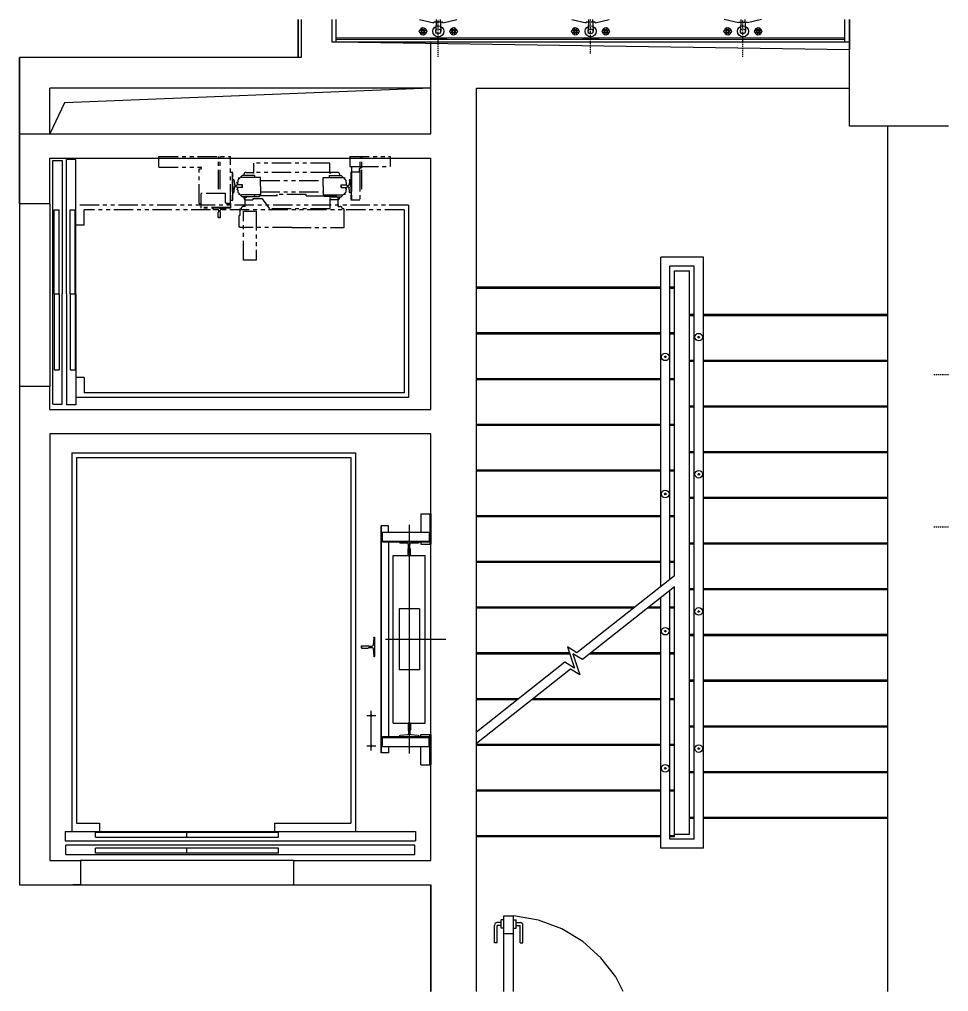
# Model space of a CAD drawing. Header units: millimetres. Extents: x 1372008 to 1414295, y 9162 to 26332.
# Drawn here: x 1385665 to 1391765, y 19952 to 26332 of the extents above; entities that cross this region are included whole.
import ezdxf

# ---------------------------------------------------------------- set-up
doc = ezdxf.new("R2010")
doc.units = ezdxf.units.MM
for name, pattern in [('DASHDOT2', [12.7, 6.35, -3.175, 0, -3.175]), ('HIDDEN2', [4.7625, 3.175, -1.5875]), ('PHANTOMX2', [127, 63.5, -12.7, 12.7, -12.7, 12.7, -12.7])]:
    doc.linetypes.add(name, pattern=pattern)
for name, color, linetype in [('Baca', 7, 'Continuous'), ('Divar-komek', 7, 'Continuous'), ('Kafel', 7, 'Continuous'), ('Lift', 7, 'Continuous'), ('Meheccer', 7, 'Continuous'), ('Pillekan', 7, 'Continuous'), ('plita 2', 7, 'Continuous'), ('Qapi', 7, 'Continuous'), ('Santexnika', 7, 'Continuous'), ('sutun1', 7, 'Continuous')]:
    doc.layers.add(name, color=color, linetype=linetype)
doc.layers.add('Guzgu', color=165, linetype='Continuous', lineweight=5, true_color=0x385ca8)

msp = doc.modelspace()

# ---------------------------------------------------------------- linework, layer by layer
at = {"layer": 'Baca'}
msp.add_lwpolyline([(1388365.2, 25882.4), (1385961.3, 25784.4), (1385865.2, 25582.4)], dxfattribs=at)
at = {"layer": 'Divar-komek'}
for p, q in [((1387515.2, 26332.4), (1387515.2, 26082.4)), ((1387715.2, 26332.4), (1387715.2, 26182.4)), ((1388365.2, 26182.4), (1387715.2, 26182.4)), ((1387515.2, 26082.4), (1385665.2, 26082.4)), ((1385665.2, 25582.4), (1385665.2, 26082.4)), ((1388365.2, 25882.4), (1385865.2, 25882.4)), ((1385865.2, 25582.4), (1385865.2, 25882.4))]:
    msp.add_line(p, q, dxfattribs=at)
at = {"layer": 'Guzgu'}
msp.add_line((1391085.2, 26212.4), (1387745.2, 26212.4), dxfattribs=at)
at = {"layer": 'Kafel'}
for p, q in [((1387495.2, 26082.4), (1387495.2, 26332.4)), ((1387745.2, 26182.4), (1387745.2, 26332.4)), ((1391085.2, 26182.4), (1391085.2, 26332.4))]:
    msp.add_line(p, q, dxfattribs=at)
at = {"layer": 'Lift'}
for p, q in [((1385885.2, 25407.4), (1385945.2, 25407.4)), ((1385885.2, 23807.4), (1385885.2, 25407.4)), ((1385945.2, 25407.4), (1385945.2, 24532.4)), ((1386035.2, 25412.4), (1385975.2, 25412.4)), ((1385975.2, 24532.4), (1385975.2, 25412.4)), ((1386035.2, 24532.4), (1386035.2, 25412.4)), ((1386580.7, 25362.4), (1386580.7, 25432.4)), ((1385894.2, 24532.4), (1385894.2, 25082.4)), ((1385894.2, 25082.4), (1385926.2, 25082.4)), ((1385926.2, 24532.4), (1385926.2, 25082.4)), ((1385999.2, 25082.4), (1386031.2, 25082.4)), ((1385999.2, 24532.4), (1385999.2, 25082.4)), ((1386031.2, 24532.4), (1386031.2, 25082.4)), ((1386090.2, 24982.4), (1386090.2, 25082.4)), ((1388190.2, 25082.4), (1388190.2, 23882.4)), ((1388220.2, 25113.4), (1388220.2, 23851.4)), ((1386090.2, 24982.4), (1386035.2, 24982.4)), ((1385894.2, 24532.4), (1385894.2, 24032.4)), ((1385894.2, 24532.4), (1385926.2, 24532.4)), ((1385926.2, 24532.4), (1385926.2, 24032.4)), ((1385945.2, 23807.4), (1385945.2, 24532.4)), ((1385975.2, 24532.4), (1385975.2, 23802.4)), ((1385999.2, 24532.4), (1386031.2, 24532.4)), ((1385999.2, 24532.4), (1385999.2, 24032.4)), ((1386031.2, 24532.4), (1386031.2, 24032.4)), ((1386035.2, 24532.4), (1386035.2, 23802.4)), ((1385894.2, 24032.4), (1385926.2, 24032.4)), ((1385999.2, 24032.4), (1386031.2, 24032.4)), ((1386090.2, 23982.4), (1386035.2, 23982.4)), ((1386090.2, 23982.4), (1386090.2, 23882.4)), ((1388190.2, 23882.4), (1386090.2, 23882.4)), ((1385885.2, 23807.4), (1385945.2, 23807.4)), ((1386035.2, 23802.4), (1385975.2, 23802.4)), ((1388220.2, 23851.4), (1386035.2, 23851.4)), ((1386009.2, 23487.4), (1386009.2, 21002.4)), ((1386009.2, 23487.4), (1387871.2, 23487.4)), ((1387871.2, 23487.4), (1387871.2, 21002.4)), ((1386040.2, 23457.4), (1386040.2, 21057.4)), ((1386040.2, 23457.4), (1387840.2, 23457.4)), ((1387840.2, 23457.4), (1387840.2, 21057.4)), ((1388300.2, 23088.3), (1388300.2, 22968.3)), ((1388300.2, 23088.3), (1388365.2, 23088.3)), ((1388359.2, 23088.3), (1388359.2, 22888.3)), ((1388365.2, 23088.3), (1388365.2, 22888.3)), ((1388089.2, 23009.4), (1388039.2, 23009.4)), ((1388039.2, 21519.4), (1388039.2, 23009.4)), ((1388042.4, 21519.4), (1388042.4, 23009.4)), ((1388049.2, 22968.3), (1388355.2, 22968.3)), ((1388049.2, 22903.4), (1388049.2, 22968.3)), ((1388089.2, 22968.3), (1388089.2, 23009.4)), ((1388224.2, 23014.4), (1388224.2, 21514.4)), ((1388355.2, 22968.3), (1388355.2, 22903.3)), ((1388049.2, 22909.3), (1388355.2, 22909.3)), ((1388049.2, 22903.3), (1388355.2, 22903.3)), ((1388089.2, 22903.3), (1388089.2, 21625.4)), ((1388160.7, 22903.3), (1388287.7, 22903.3)), ((1388160.7, 22899.1), (1388160.7, 22903.3)), ((1388212.6, 22892.5), (1388164.5, 22895.1)), ((1388216.3, 22815.2), (1388216.3, 22858.9)), ((1388219.2, 22863.4), (1388219.2, 22885.5)), ((1388229.2, 22863.4), (1388229.2, 22885.5)), ((1388232.1, 22815.2), (1388232.1, 22858.9)), ((1388283.9, 22895.1), (1388235.8, 22892.5)), ((1388287.7, 22899.1), (1388287.7, 22903.3)), ((1388300.2, 22903.3), (1388300.2, 22888.3)), ((1388300.2, 22888.3), (1388365.2, 22888.3)), ((1388119.2, 22814.4), (1388329.2, 22814.4)), ((1388119.2, 21714.4), (1388119.2, 22814.4)), ((1388217.1, 22814.4), (1388216.3, 22815.2)), ((1388231.3, 22814.4), (1388217.1, 22814.4)), ((1388231.3, 22814.4), (1388217.1, 22814.4)), ((1388231.3, 22814.4), (1388232.1, 22815.2)), ((1388329.2, 21714.4), (1388329.2, 22814.4)), ((1388157.7, 22464.4), (1388157.7, 22064.4)), ((1388290.7, 22464.4), (1388157.7, 22464.4)), ((1388290.7, 22464.4), (1388290.7, 22064.4)), ((1387991, 22274.1), (1387988.4, 22226)), ((1387995, 22277.9), (1387999.1, 22277.9)), ((1387999.1, 22150.9), (1387999.1, 22277.9)), ((1387910.2, 22221.5), (1387911, 22222.3)), ((1387910.2, 22221.5), (1387910.2, 22207.2)), ((1387910.2, 22221.5), (1387910.2, 22207.2)), ((1387910.2, 22207.2), (1387910.2, 22221.5)), ((1387910.2, 22207.2), (1387911, 22206.4)), ((1387911, 22222.3), (1387954.7, 22222.3)), ((1387911, 22206.4), (1387954.7, 22206.4)), ((1387959.2, 22219.4), (1387981.4, 22219.4)), ((1387959.2, 22209.4), (1387981.4, 22209.4)), ((1387988.4, 22202.7), (1387991, 22154.6)), ((1388069.4, 22264.4), (1388465.2, 22264.4)), ((1387995, 22150.9), (1387999.1, 22150.9)), ((1388290.7, 22064.4), (1388157.7, 22064.4)), ((1387945.2, 21764.4), (1388005.2, 21764.4)), ((1387975.2, 21534.2), (1387975.2, 21794.6)), ((1388119.2, 21714.4), (1388329.2, 21714.4)), ((1388217.1, 21714.4), (1388216.3, 21713.6)), ((1388216.3, 21713.6), (1388216.3, 21669.9)), ((1388231.3, 21714.4), (1388217.1, 21714.4)), ((1388231.3, 21714.4), (1388217.1, 21714.4)), ((1388231.3, 21714.4), (1388232.1, 21713.6)), ((1388232.1, 21713.6), (1388232.1, 21669.9)), ((1388160.7, 21629.6), (1388160.7, 21625.5)), ((1388212.6, 21636.2), (1388164.5, 21633.6)), ((1388219.2, 21665.3), (1388219.2, 21643.2)), ((1388229.2, 21665.3), (1388229.2, 21643.2)), ((1388283.9, 21633.6), (1388235.8, 21636.2)), ((1388287.7, 21629.6), (1388287.7, 21625.5)), ((1388300.2, 21640.5), (1388365.2, 21640.5)), ((1388300.2, 21625.5), (1388300.2, 21640.5)), ((1388359.2, 21440.5), (1388359.2, 21640.5)), ((1388365.2, 21640.5), (1388365.2, 21440.5)), ((1388049.2, 21560.5), (1388049.2, 21625.5)), ((1388049.2, 21625.5), (1388355.2, 21625.5)), ((1388049.2, 21619.5), (1388355.2, 21619.5)), ((1388160.7, 21625.5), (1388287.7, 21625.5)), ((1388355.2, 21560.5), (1388355.2, 21625.5)), ((1387945.2, 21564.4), (1388005.2, 21564.4)), ((1388089.2, 21519.4), (1388039.2, 21519.4)), ((1388049.2, 21560.5), (1388355.2, 21560.5)), ((1388089.2, 21560.5), (1388089.2, 21519.4)), ((1388300.2, 21440.5), (1388300.2, 21560.5)), ((1388300.2, 21440.5), (1388365.2, 21440.5)), ((1386040.2, 21057.4), (1386190.2, 21057.4)), ((1386190.2, 21057.4), (1386190.2, 21002.4)), ((1387340.2, 21057.4), (1387840.2, 21057.4)), ((1387340.2, 21057.4), (1387340.2, 21002.4)), ((1385965.2, 21002.4), (1385965.2, 20942.4)), ((1385965.2, 21002.4), (1388265.2, 21002.4)), ((1386165.2, 20966.4), (1386165.2, 20998.4)), ((1386165.2, 20998.4), (1387365.2, 20998.4)), ((1386765.2, 20966.4), (1386765.2, 20998.4)), ((1387365.2, 20966.4), (1387365.2, 20998.4)), ((1388265.2, 21002.4), (1388265.2, 20942.4)), ((1385965.2, 20942.4), (1388265.2, 20942.4)), ((1386165.2, 20966.4), (1387365.2, 20966.4)), ((1385970.2, 20852.4), (1385970.2, 20912.4)), ((1388260.2, 20912.4), (1385970.2, 20912.4)), ((1387365.2, 20893.4), (1386165.2, 20893.4)), ((1386165.2, 20861.4), (1386165.2, 20893.4)), ((1386765.2, 20861.4), (1386765.2, 20893.4)), ((1387365.2, 20861.4), (1387365.2, 20893.4)), ((1388260.2, 20852.4), (1388260.2, 20912.4)), ((1385970.2, 20852.4), (1388260.2, 20852.4)), ((1387365.2, 20861.4), (1386165.2, 20861.4))]:
    msp.add_line(p, q, dxfattribs=at)
at = {"layer": 'Lift', "linetype": 'PHANTOMX2', "ltscale": 2}
for p, q in [((1386580.7, 25432.4), (1387050.7, 25432.4)), ((1386973.2, 25219.1), (1386973.2, 25432.4)), ((1386983.2, 25219.1), (1386983.2, 25432.4)), ((1387050.7, 25124.4), (1387050.7, 25432.4)), ((1387835.2, 25432.4), (1387835.2, 25367.4)), ((1387835.2, 25432.4), (1388100.2, 25432.4)), ((1387903.2, 25219.1), (1387903.2, 25432.4)), ((1387913.2, 25219.1), (1387913.2, 25432.4)), ((1388100.2, 25432.4), (1388100.2, 25367.4)), ((1386580.7, 25362.4), (1386855.7, 25362.4)), ((1386845.7, 25352.4), (1386855.7, 25352.4)), ((1386845.7, 25124.4), (1386845.7, 25352.4)), ((1387050.7, 25330.9), (1387066.2, 25330.9)), ((1387061.7, 25330.9), (1387061.7, 25145.9)), ((1387066.2, 25145.9), (1387066.2, 25330.9)), ((1387703.2, 25388.4), (1387203.2, 25388.4)), ((1387203.2, 25322.4), (1387203.2, 25388.4)), ((1387703.2, 25322.4), (1387703.2, 25388.4)), ((1387835.2, 25367.4), (1387845.2, 25367.4)), ((1387840.2, 25330.9), (1387840.2, 25145.9)), ((1387845.2, 25330.9), (1387840.2, 25330.9)), ((1387844.7, 25145.9), (1387844.7, 25330.9)), ((1387845.2, 25367.4), (1387845.2, 25330.9)), ((1387845.2, 25367.4), (1387895.2, 25367.4)), ((1387895.2, 25330.9), (1387845.2, 25330.9)), ((1387845.2, 25330.9), (1387845.2, 25148.4)), ((1387895.2, 25367.4), (1388100.2, 25367.4)), ((1387895.2, 25347.4), (1387895.2, 25330.9)), ((1387900.2, 25330.9), (1387895.2, 25330.9)), ((1387900.2, 25330.9), (1387900.2, 25145.9)), ((1387905.2, 25357.4), (1387910.2, 25357.4)), ((1387910.2, 25367.4), (1387910.2, 25357.4)), ((1387066.2, 25238.4), (1387066.2, 25282.9)), ((1387066.2, 25282.9), (1387066.7, 25282.9)), ((1387074.7, 25275.5), (1387076.9, 25247)), ((1387098.2, 25278.4), (1387128.2, 25308.4)), ((1387098.2, 25278.4), (1387098.2, 25262.9)), ((1387248.2, 25295.9), (1387105.2, 25295.9)), ((1387105.2, 25285.4), (1387105.2, 25295.9)), ((1387208.2, 25308.4), (1387128.2, 25308.4)), ((1387138.2, 25308.4), (1387138.2, 25313.4)), ((1387153.2, 25328.4), (1387198.2, 25328.4)), ((1387198.2, 25328.4), (1387198.2, 25322.4)), ((1387203.2, 25322.4), (1387198.2, 25322.4)), ((1387703.2, 25328.4), (1387203.2, 25328.4)), ((1387203.2, 25322.4), (1387203.2, 25328.4)), ((1387208.2, 25308.4), (1387208.2, 25295.9)), ((1387248.2, 25238.4), (1387248.2, 25295.9)), ((1387248.2, 25275.9), (1387658.2, 25275.9)), ((1387658.2, 25238.4), (1387658.2, 25295.9)), ((1387658.2, 25295.9), (1387801.2, 25295.9)), ((1387698.2, 25308.4), (1387698.2, 25295.9)), ((1387698.2, 25308.4), (1387778.2, 25308.4)), ((1387703.2, 25322.4), (1387703.2, 25328.4)), ((1387703.2, 25322.4), (1387708.2, 25322.4)), ((1387708.2, 25328.4), (1387708.2, 25322.4)), ((1387753.2, 25328.4), (1387708.2, 25328.4)), ((1387768.2, 25308.4), (1387768.2, 25313.4)), ((1387808.2, 25278.4), (1387778.2, 25308.4)), ((1387801.2, 25285.4), (1387801.2, 25295.9)), ((1387808.2, 25278.4), (1387808.2, 25262.9)), ((1387831.7, 25275.5), (1387829.5, 25247)), ((1387840.2, 25282.9), (1387839.7, 25282.9)), ((1387840.2, 25238.4), (1387840.2, 25282.9)), ((1387066.2, 25238.4), (1387066.2, 25193.9)), ((1387074.7, 25201.2), (1387076.9, 25229.8)), ((1387090.9, 25242.4), (1387081.9, 25242.4)), ((1387090.9, 25234.4), (1387081.9, 25234.4)), ((1387094.8, 25246.3), (1387090.9, 25242.4)), ((1387094.8, 25230.4), (1387090.9, 25234.4)), ((1387098.2, 25262.9), (1387093.2, 25262.9)), ((1387093.2, 25256.9), (1387093.2, 25262.9)), ((1387096.2, 25256.9), (1387093.2, 25256.9)), ((1387099.2, 25219.9), (1387094.2, 25219.9)), ((1387094.2, 25213.9), (1387094.2, 25219.9)), ((1387098.2, 25213.9), (1387094.2, 25213.9)), ((1387127.2, 25246.3), (1387094.8, 25246.3)), ((1387127.2, 25230.4), (1387094.8, 25230.4)), ((1387096.2, 25256.9), (1387096.2, 25246.9)), ((1387129.2, 25246.9), (1387096.2, 25246.9)), ((1387098.2, 25213.9), (1387098.2, 25198.4)), ((1387129.2, 25229.9), (1387099.2, 25229.9)), ((1387099.2, 25223.4), (1387099.2, 25229.9)), ((1387099.2, 25219.9), (1387099.2, 25223.4)), ((1387127.2, 25246.3), (1387128.2, 25245.3)), ((1387127.2, 25230.4), (1387128.2, 25231.4)), ((1387128.2, 25238.4), (1387128.2, 25245.3)), ((1387128.2, 25238.4), (1387128.2, 25231.4)), ((1387129.2, 25229.9), (1387129.2, 25246.9)), ((1387248.2, 25238.4), (1387248.2, 25180.9)), ((1387658.2, 25238.4), (1387658.2, 25180.9)), ((1387777.2, 25246.9), (1387810.2, 25246.9)), ((1387777.2, 25229.9), (1387777.2, 25246.9)), ((1387777.2, 25229.9), (1387807.2, 25229.9)), ((1387779.2, 25246.3), (1387778.2, 25245.3)), ((1387778.2, 25238.4), (1387778.2, 25245.3)), ((1387778.2, 25238.4), (1387778.2, 25231.4)), ((1387779.2, 25230.4), (1387778.2, 25231.4)), ((1387779.2, 25246.3), (1387811.6, 25246.3)), ((1387779.2, 25230.4), (1387811.6, 25230.4)), ((1387807.2, 25223.4), (1387807.2, 25229.9)), ((1387807.2, 25219.9), (1387807.2, 25223.4)), ((1387807.2, 25219.9), (1387812.2, 25219.9)), ((1387808.2, 25262.9), (1387813.2, 25262.9)), ((1387808.2, 25213.9), (1387808.2, 25198.4)), ((1387808.2, 25213.9), (1387812.2, 25213.9)), ((1387810.2, 25256.9), (1387810.2, 25246.9)), ((1387810.2, 25256.9), (1387813.2, 25256.9)), ((1387811.6, 25246.3), (1387815.5, 25242.4)), ((1387811.6, 25230.4), (1387815.5, 25234.4)), ((1387812.2, 25213.9), (1387812.2, 25219.9)), ((1387813.2, 25256.9), (1387813.2, 25262.9)), ((1387815.5, 25242.4), (1387824.5, 25242.4)), ((1387815.5, 25234.4), (1387824.5, 25234.4)), ((1387831.7, 25201.2), (1387829.5, 25229.8)), ((1387840.2, 25238.4), (1387840.2, 25193.9)), ((1387018.2, 25189.4), (1386858.2, 25189.4)), ((1386858.2, 25094.4), (1386858.2, 25189.4)), ((1387018.2, 25131.4), (1387018.2, 25189.4)), ((1387050.7, 25145.9), (1387066.2, 25145.9)), ((1387066.2, 25193.9), (1387066.7, 25193.9)), ((1387098.2, 25198.4), (1387128.2, 25168.4)), ((1387105.2, 25191.4), (1387105.2, 25180.9)), ((1387248.2, 25180.9), (1387105.2, 25180.9)), ((1387208.2, 25168.4), (1387128.2, 25168.4)), ((1387138.2, 25163.4), (1387138.2, 25168.4)), ((1387148.2, 25104.4), (1387148.2, 25161.9)), ((1387153.2, 25166.9), (1387157.3, 25166.9)), ((1387153.2, 25148.4), (1387198.2, 25148.4)), ((1387157.3, 25170.4), (1387157.3, 25166.9)), ((1387157.3, 25170.4), (1387241.3, 25170.4)), ((1387261, 25154.4), (1387198.2, 25154.4)), ((1387198.2, 25154.4), (1387198.2, 25148.4)), ((1387208.2, 25180.9), (1387208.2, 25168.4)), ((1387241.3, 25174.9), (1387241.8, 25175.4)), ((1387241.3, 25170.4), (1387241.3, 25174.9)), ((1387358.2, 25175.4), (1387241.8, 25175.4)), ((1387248.2, 25200.9), (1387658.2, 25200.9)), ((1387308.2, 25088.4), (1387261, 25154.4)), ((1387548.2, 25183.4), (1387358.2, 25183.4)), ((1387358.2, 25175.4), (1387358.2, 25183.4)), ((1387548.2, 25175.4), (1387548.2, 25183.4)), ((1387548.2, 25175.4), (1387664.6, 25175.4)), ((1387658.2, 25180.9), (1387801.2, 25180.9)), ((1387665.1, 25174.9), (1387664.6, 25175.4)), ((1387665.1, 25170.4), (1387665.1, 25174.9)), ((1387749.1, 25170.4), (1387665.1, 25170.4)), ((1387698.2, 25180.9), (1387698.2, 25168.4)), ((1387698.2, 25168.4), (1387778.2, 25168.4)), ((1387703.2, 25154.4), (1387703.2, 25088.4)), ((1387708.2, 25154.4), (1387703.2, 25154.4)), ((1387708.2, 25154.4), (1387708.2, 25148.4)), ((1387753.2, 25148.4), (1387708.2, 25148.4)), ((1387749.1, 25170.4), (1387749.1, 25166.9)), ((1387753.2, 25166.9), (1387749.1, 25166.9)), ((1387758.2, 25104.4), (1387758.2, 25161.9)), ((1387768.2, 25163.4), (1387768.2, 25168.4)), ((1387808.2, 25198.4), (1387778.2, 25168.4)), ((1387801.2, 25191.4), (1387801.2, 25180.9)), ((1387840.2, 25193.9), (1387839.7, 25193.9)), ((1387900.2, 25145.9), (1387840.2, 25145.9)), ((1388220.2, 25113.4), (1386035.2, 25113.4)), ((1388190.2, 25082.4), (1386090.2, 25082.4)), ((1386845.7, 25124.4), (1386858.2, 25124.4)), ((1387053.2, 25098.9), (1386858.2, 25098.9)), ((1387053.2, 25094.4), (1386858.2, 25094.4)), ((1386978.2, 25094.4), (1386933.7, 25094.4)), ((1386933.7, 25094.4), (1386933.7, 25093.8)), ((1386941.1, 25085.9), (1386969.6, 25083.6)), ((1386974.2, 25069.7), (1386974.2, 25078.6)), ((1386978.2, 25094.4), (1387022.7, 25094.4)), ((1386982.2, 25069.7), (1386982.2, 25078.6)), ((1387015.3, 25085.9), (1386986.8, 25083.6)), ((1387022.7, 25094.4), (1387022.7, 25093.8)), ((1387053.2, 25124.4), (1387025.2, 25124.4)), ((1387025.7, 25124.4), (1387050.7, 25124.4)), ((1387053.2, 25094.4), (1387053.2, 25124.4)), ((1387111.2, 25089.4), (1387111.2, 25064.7)), ((1387111.2, 25089.4), (1387120.7, 25089.4)), ((1387148.2, 25104.4), (1387135.7, 25104.4)), ((1387703.2, 25088.4), (1387308.2, 25088.4)), ((1387758.2, 25104.4), (1387770.7, 25104.4)), ((1387795.2, 25089.4), (1387785.7, 25089.4)), ((1387795.2, 25089.4), (1387795.2, 25064.7)), ((1386970.3, 25065.8), (1386974.2, 25069.7)), ((1386970.3, 25033.4), (1386970.3, 25065.8)), ((1386970.3, 25033.4), (1386971.3, 25032.4)), ((1386978.2, 25032.4), (1386971.3, 25032.4)), ((1386978.2, 25032.4), (1386985.1, 25032.4)), ((1386986.1, 25065.8), (1386982.2, 25069.7)), ((1386986.1, 25033.4), (1386985.1, 25032.4)), ((1386986.1, 25033.4), (1386986.1, 25065.8)), ((1387111.2, 25046.7), (1387108.2, 25046.7)), ((1387108.2, 24969.7), (1387108.2, 25046.7)), ((1387111.2, 25064.7), (1387111.2, 25046.7)), ((1387795.2, 25064.7), (1387795.2, 25046.7)), ((1387795.2, 25046.7), (1387798.2, 25046.7)), ((1387798.2, 24969.7), (1387798.2, 25046.7)), ((1387111.2, 24969.7), (1387108.2, 24969.7)), ((1387111.2, 24969.7), (1387111.2, 24966.7)), ((1387453.2, 24966.7), (1387111.2, 24966.7)), ((1387453.2, 24966.7), (1387795.2, 24966.7)), ((1387795.2, 24969.7), (1387795.2, 24966.7)), ((1387795.2, 24969.7), (1387798.2, 24969.7))]:
    msp.add_line(p, q, dxfattribs=at)
msp.add_lwpolyline([(1387136.7, 24753.4), (1387136.7, 25073.4), (1387219.7, 25073.4), (1387219.7, 24753.4)], close=True, dxfattribs=at)
at = {"layer": 'Lift', "extrusion": (0, 0, -1)}
for centre in [(-1387975.2, 21764.4), (-1387975.2, 21564.4)]:
    msp.add_circle(centre, 4, dxfattribs=at)
at = {"layer": 'Lift', "linetype": 'PHANTOMX2', "ltscale": 2}
for centre, radius, start, end in [((1386855.7, 25357.4), 5, -90, 90), ((1387905.2, 25347.4), 10, 90, 180), ((1387066.7, 25274.9), 8, 4.51769, 90), ((1387153.2, 25313.4), 15, 109.47122, 180), ((1387153.2, 25313.4), 15, 90, 109.47122), ((1387753.2, 25313.4), 15, 0, 90), ((1387066.7, 25201.9), 8, -90, -4.51769), ((1387081.9, 25247.4), 5, -175.48231, -90), ((1387081.9, 25229.4), 5, 90, 175.48231), ((1387153.2, 25163.4), 15, 180, -109.47122), ((1387153.2, 25161.9), 5, 90, 180), ((1387153.2, 25163.4), 15, -109.47122, -90), ((1387753.2, 25161.9), 5, 0, 90), ((1387753.2, 25163.4), 15, -90, 0), ((1386941.7, 25093.8), 8, 180, -94.51769), ((1386969.2, 25078.6), 5, 0, 85.48231), ((1386987.2, 25078.6), 5, 94.51769, 180), ((1387014.7, 25093.8), 8, -85.48231, 0), ((1387025.2, 25131.4), 7, 180, -90), ((1387135.7, 25089.4), 15, 90, 180), ((1387770.7, 25089.4), 15, 0, 90)]:
    msp.add_arc(centre, radius, start, end, dxfattribs=at)
at = {"layer": 'Lift', "extrusion": (0, 0, -1)}
for centre, radius, start, end in [((-1388164.7, 22899.1), 4, -86.86899, 0), ((-1388212.2, 22885.5), 7, 93.13101, 180), ((-1388214.2, 22863.4), 5, 180, -114.33053), ((-1388236.2, 22885.5), 7, 0, 86.86899), ((-1388234.2, 22863.4), 5, -65.66947, 0), ((-1388283.7, 22899.1), 4, 180, -93.13101), ((-1387995, 22273.9), 4, 3.13101, 90), ((-1387959.2, 22224.4), 5, -90, -24.33053), ((-1387959.2, 22204.4), 5, 24.33053, 90), ((-1387981.4, 22226.4), 7, -176.86899, -90), ((-1387981.4, 22202.4), 7, 90, 176.86899), ((-1387995, 22154.9), 4, -90, -3.13101), ((-1388164.7, 21629.6), 4, 0, 86.86899), ((-1388212.2, 21643.2), 7, 180, -93.13101), ((-1388214.2, 21665.3), 5, 114.33053, 180), ((-1388234.2, 21665.3), 5, 0, 65.66947), ((-1388236.2, 21643.2), 7, -86.86899, 0), ((-1388283.7, 21629.6), 4, 93.13101, 180)]:
    msp.add_arc(centre, radius, start, end, dxfattribs=at)
at = {"layer": 'Lift', "linetype": 'PHANTOMX2', "ltscale": 2, "extrusion": (0, 0, -1)}
for centre, major_axis, start_param, end_param in [((1387839.7, 25274.9), (5.66, -5.66), 2.435043, 3.926991), ((1387824.5, 25247.4), (3.54, -3.54), 5.576636, 0.785398), ((1387824.5, 25229.4), (-3.54, -3.54), 2.356194, 3.848142), ((1387839.7, 25201.9), (5.66, -5.66), 0.785398, 2.277346)]:
    msp.add_ellipse(centre, major_axis=major_axis, ratio=1, start_param=start_param, end_param=end_param, dxfattribs=at)
at = {"layer": 'Meheccer'}
for p, q in [((1387745.2, 26202.4), (1391085.2, 26202.4)), ((1389875.2, 22610.5), (1389875.2, 24772.4)), ((1390155.2, 24772.4), (1389875.2, 24772.4)), ((1390155.2, 20892.4), (1390155.2, 24772.4)), ((1389935.2, 22657.9), (1389935.2, 24712.4)), ((1390095.2, 24712.4), (1389935.2, 24712.4)), ((1390095.2, 20952.4), (1390095.2, 24712.4)), ((1389875.2, 20892.4), (1389875.2, 22536.6)), ((1389935.2, 20952.4), (1389935.2, 22584)), ((1390095.2, 20952.4), (1389935.2, 20952.4)), ((1390155.2, 20892.4), (1389875.2, 20892.4))]:
    msp.add_line(p, q, dxfattribs=at)
for centre, radius in [((1390125.2, 24247.2), 25), ((1390125.2, 24247.2), 5), ((1389905.2, 24117.9), 25), ((1389905.2, 24117.9), 5), ((1390125.2, 23347.2), 25), ((1389905.2, 23217.9), 25), ((1390125.2, 22446.9), 25), ((1389905.2, 22317.5), 25), ((1389905.2, 22317.5), 5), ((1390125.2, 21547.2), 25), ((1389905.2, 21417.5), 25), ((1389905.2, 21417.5), 5)]:
    msp.add_circle(centre, radius, dxfattribs=at)
at = {"layer": 'Meheccer', "linetype": 'HIDDEN2'}
for centre in [(1390125.2, 23347.2), (1389905.2, 23217.9), (1390125.2, 22446.9), (1390125.2, 21547.2)]:
    msp.add_circle(centre, 5, dxfattribs=at)
at = {"layer": 'Pillekan'}
for p, q in [((1389965.2, 22681.5), (1389965.2, 24682.4)), ((1389965.2, 24682.4), (1390065.2, 24682.4)), ((1390065.2, 20982.4), (1390065.2, 24682.4)), ((1389875.2, 24574.6), (1388665.2, 24574.6)), ((1389875.2, 24567.5), (1388665.2, 24567.5)), ((1389965.2, 24574.6), (1389935.2, 24574.6)), ((1389965.2, 24567.5), (1389935.2, 24567.5)), ((1390065.2, 24397.2), (1390095.2, 24397.2)), ((1390065.2, 24390.1), (1390095.2, 24390.1)), ((1390155.2, 24397.2), (1391365.2, 24397.2)), ((1390155.2, 24390.1), (1391365.2, 24390.1)), ((1389875.2, 24274.6), (1388665.2, 24274.6)), ((1389875.2, 24267.5), (1388665.2, 24267.5)), ((1389965.2, 24274.6), (1389935.2, 24274.6)), ((1389965.2, 24267.5), (1389935.2, 24267.5)), ((1390065.2, 24097.2), (1390095.2, 24097.2)), ((1390065.2, 24090.1), (1390095.2, 24090.1)), ((1390155.2, 24097.2), (1391365.2, 24097.2)), ((1390155.2, 24090.1), (1391365.2, 24090.1)), ((1389875.2, 23974.6), (1388665.2, 23974.6)), ((1389875.2, 23967.5), (1388665.2, 23967.5)), ((1389965.2, 23974.6), (1389935.2, 23974.6)), ((1389965.2, 23967.5), (1389935.2, 23967.5)), ((1390065.2, 23797.2), (1390095.2, 23797.2)), ((1390065.2, 23790.1), (1390095.2, 23790.1)), ((1390155.2, 23797.2), (1391365.2, 23797.2)), ((1390155.2, 23790.1), (1391365.2, 23790.1)), ((1389875.2, 23674.6), (1388665.2, 23674.6)), ((1389965.2, 23674.6), (1389935.2, 23674.6)), ((1389875.2, 23667.5), (1388665.2, 23667.5)), ((1389965.2, 23667.5), (1389935.2, 23667.5)), ((1390065.2, 23497.2), (1390095.2, 23497.2)), ((1390065.2, 23490.1), (1390095.2, 23490.1)), ((1390155.2, 23497.2), (1391365.2, 23497.2)), ((1390155.2, 23490.1), (1391365.2, 23490.1)), ((1389875.2, 23374.6), (1388665.2, 23374.6)), ((1389875.2, 23367.5), (1388665.2, 23367.5)), ((1389965.2, 23374.6), (1389935.2, 23374.6)), ((1389965.2, 23367.5), (1389935.2, 23367.5)), ((1390065.2, 23197.2), (1390095.2, 23197.2)), ((1390065.2, 23190.1), (1390095.2, 23190.1)), ((1390155.2, 23197.2), (1391365.2, 23197.2)), ((1390155.2, 23190.1), (1391365.2, 23190.1)), ((1389875.2, 23074.6), (1388665.2, 23074.6)), ((1389875.2, 23067.5), (1388665.2, 23067.5)), ((1389965.2, 23074.6), (1389935.2, 23074.6)), ((1389965.2, 23067.5), (1389935.2, 23067.5)), ((1390065.2, 22897.2), (1390095.2, 22897.2)), ((1390065.2, 22890.1), (1390095.2, 22890.1)), ((1390155.2, 22897.2), (1391365.2, 22897.2)), ((1390155.2, 22890.1), (1391365.2, 22890.1)), ((1389875.2, 22774.6), (1388665.2, 22774.6)), ((1389875.2, 22767.5), (1388665.2, 22767.5)), ((1389965.2, 22774.6), (1389935.2, 22774.6)), ((1389965.2, 22767.5), (1389935.2, 22767.5)), ((1389965.2, 20967.5), (1389965.2, 22607.7)), ((1390065.2, 22597.2), (1390095.2, 22597.2)), ((1390065.2, 22590.1), (1390095.2, 22590.1)), ((1390155.2, 22597.2), (1391365.2, 22597.2)), ((1390155.2, 22590.1), (1391365.2, 22590.1)), ((1389869.8, 22532.4), (1389875.2, 22532.4)), ((1389703.1, 22474.6), (1388665.2, 22474.6)), ((1389694.1, 22467.5), (1388665.2, 22467.5)), ((1389875.2, 22467.5), (1389787.7, 22467.5)), ((1389875.2, 22474.6), (1389796.6, 22474.6)), ((1389965.2, 22474.6), (1389935.2, 22474.6)), ((1389965.2, 22467.5), (1389935.2, 22467.5)), ((1390065.2, 22297.2), (1390095.2, 22297.2)), ((1390065.2, 22290.1), (1390095.2, 22290.1)), ((1390155.2, 22297.2), (1391365.2, 22297.2)), ((1390155.2, 22290.1), (1391365.2, 22290.1)), ((1389275.6, 22174.6), (1388665.2, 22174.6)), ((1389277.9, 22167.5), (1388665.2, 22167.5)), ((1389301.8, 22167.5), (1389299.6, 22167.5)), ((1389875.2, 22167.5), (1389407.7, 22167.5)), ((1389875.2, 22174.6), (1389416.6, 22174.6)), ((1389965.2, 22174.6), (1389935.2, 22174.6)), ((1389965.2, 22167.5), (1389935.2, 22167.5)), ((1390065.2, 21997.2), (1390095.2, 21997.2)), ((1390065.2, 21990.1), (1390095.2, 21990.1)), ((1390155.2, 21997.2), (1391365.2, 21997.2)), ((1390155.2, 21990.1), (1391365.2, 21990.1)), ((1388943.1, 21874.6), (1388665.2, 21874.6)), ((1388934.1, 21867.5), (1388665.2, 21867.5)), ((1389875.2, 21867.5), (1389027.7, 21867.5)), ((1389875.2, 21874.6), (1389036.6, 21874.6)), ((1389965.2, 21874.6), (1389935.2, 21874.6)), ((1389965.2, 21867.5), (1389935.2, 21867.5)), ((1390065.2, 21697.2), (1390095.2, 21697.2)), ((1390155.2, 21697.2), (1391365.2, 21697.2)), ((1390065.2, 21690.1), (1390095.2, 21690.1)), ((1390155.2, 21690.1), (1391365.2, 21690.1)), ((1389875.2, 21574.6), (1388665.2, 21574.6)), ((1389875.2, 21567.5), (1388665.2, 21567.5)), ((1389965.2, 21574.6), (1389935.2, 21574.6)), ((1389965.2, 21567.5), (1389935.2, 21567.5)), ((1390065.2, 21397.2), (1390095.2, 21397.2)), ((1390065.2, 21390.1), (1390095.2, 21390.1)), ((1390155.2, 21397.2), (1391365.2, 21397.2)), ((1390155.2, 21390.1), (1391365.2, 21390.1)), ((1389875.2, 21274.6), (1388665.2, 21274.6)), ((1389875.2, 21267.5), (1388665.2, 21267.5)), ((1389965.2, 21274.6), (1389935.2, 21274.6)), ((1389965.2, 21267.5), (1389935.2, 21267.5)), ((1390065.2, 21097.2), (1390095.2, 21097.2)), ((1390065.2, 21090.1), (1390095.2, 21090.1)), ((1390155.2, 21097.2), (1391365.2, 21097.2)), ((1390155.2, 21090.1), (1391365.2, 21090.1)), ((1389875.2, 20974.6), (1388665.2, 20974.6)), ((1389875.2, 20967.5), (1388665.2, 20967.5)), ((1389965.2, 20974.6), (1389935.2, 20974.6)), ((1389965.2, 20967.5), (1389935.2, 20967.5)), ((1390065.2, 20982.4), (1389965.2, 20982.4))]:
    msp.add_line(p, q, dxfattribs=at)
at = {"layer": 'Pillekan', "linetype": 'Continuous'}
for points in [[(1389965.2, 22681.5), (1389324.6, 22175.8), (1389262.5, 22214.3), (1389308.3, 22075.5), (1389246.2, 22113.9), (1388665.2, 21655.2)], [(1389965.2, 22607.7), (1389361.2, 22130.8), (1389299, 22169.3), (1389344.9, 22030.5), (1389282.7, 22068.9), (1388665.2, 21581.4)]]:
    msp.add_lwpolyline(points, dxfattribs=at)
at = {"layer": 'plita 2'}
for p, q in [((1385865.2, 25122.4), (1385865.2, 23922.4)), ((1387465.2, 20812.4), (1386065.2, 20812.4))]:
    msp.add_line(p, q, dxfattribs=at)
at = {"layer": 'Qapi', "linetype": 'Continuous'}
for p, q in [((1388846.3, 20422.3), (1388828.5, 20422.3)), ((1388828.5, 20369), (1388828.5, 20422.3)), ((1388828.5, 20369), (1388828.5, 20422.3)), ((1388846.4, 20422.3), (1388828.6, 20422.3)), ((1388828.6, 20369), (1388828.6, 20422.3)), ((1388828.6, 20369), (1388828.6, 20422.3)), ((1388908.5, 20422.3), (1388926.3, 20422.3)), ((1388908.6, 20422.3), (1388926.4, 20422.3)), ((1388926.3, 20369), (1388926.3, 20422.3)), ((1388926.3, 20369), (1388926.3, 20422.3)), ((1388926.4, 20369), (1388926.4, 20422.3)), ((1388926.4, 20369), (1388926.4, 20422.3)), ((1388784.1, 20271.2), (1388784.1, 20386.8)), ((1388784.2, 20271.2), (1388784.2, 20386.8)), ((1388828.5, 20404.6), (1388801.9, 20404.6)), ((1388828.5, 20404.6), (1388801.9, 20404.6)), ((1388828.5, 20404.6), (1388801.9, 20404.6)), ((1388801.9, 20271.2), (1388801.9, 20386.8)), ((1388828.5, 20386.8), (1388801.9, 20386.8)), ((1388828.6, 20404.6), (1388802, 20404.6)), ((1388828.6, 20404.6), (1388802, 20404.6)), ((1388828.6, 20404.6), (1388802, 20404.6)), ((1388802, 20271.2), (1388802, 20386.8)), ((1388828.6, 20386.8), (1388802, 20386.8)), ((1388846.3, 20369), (1388828.5, 20369)), ((1388846.4, 20369), (1388828.6, 20369)), ((1388908.5, 20369), (1388926.3, 20369)), ((1388908.6, 20369), (1388926.4, 20369)), ((1388926.3, 20404.6), (1388953, 20404.6)), ((1388926.3, 20404.6), (1388953, 20404.6)), ((1388926.3, 20404.6), (1388953, 20404.6)), ((1388926.3, 20386.8), (1388953, 20386.8)), ((1388926.4, 20404.6), (1388953.1, 20404.6)), ((1388926.4, 20404.6), (1388953.1, 20404.6)), ((1388926.4, 20404.6), (1388953.1, 20404.6)), ((1388926.4, 20386.8), (1388953.1, 20386.8)), ((1388953, 20271.2), (1388953, 20386.8)), ((1388953.1, 20271.2), (1388953.1, 20386.8)), ((1388970.7, 20271.2), (1388970.7, 20386.8)), ((1388970.9, 20271.2), (1388970.9, 20386.8)), ((1388801.9, 20271.2), (1388784.1, 20271.2)), ((1388802, 20271.2), (1388784.2, 20271.2)), ((1388953, 20271.2), (1388970.7, 20271.2)), ((1388953.1, 20271.2), (1388970.9, 20271.2))]:
    msp.add_line(p, q, dxfattribs=at)
at = {"layer": 'Qapi'}
for p, q in [((1388846.3, 20449), (1388908.5, 20449)), ((1388846.3, 20449), (1388908.5, 20449)), ((1388846.3, 19952.4), (1388846.3, 20449)), ((1388846.4, 20449), (1388908.6, 20449)), ((1388846.4, 20449), (1388908.6, 20449)), ((1388846.4, 19952.4), (1388846.4, 20449)), ((1388908.5, 19952.4), (1388908.5, 20449)), ((1388908.6, 19952.4), (1388908.6, 20449)), ((1388846.3, 20333.5), (1388908.5, 20333.5)), ((1388846.4, 20333.5), (1388908.6, 20333.5))]:
    msp.add_line(p, q, dxfattribs=at)
for points in [[(1389629, 19952.4), (1389579.8, 20048.2), (1389482.3, 20174.3), (1389363.5, 20280.6), (1389226.3, 20363.9), (1389073.7, 20421.1), (1388908.5, 20449)], [(1389629.1, 19952.4), (1389579.9, 20048.2), (1389482.4, 20174.3), (1389363.6, 20280.6), (1389226.4, 20363.9), (1389073.8, 20421.1), (1388908.6, 20449)]]:
    msp.add_lwpolyline(points, dxfattribs=at)
at = {"layer": 'Qapi', "linetype": 'Continuous'}
for centre, start, end in [((1388801.9, 20386.8), 90, 180), ((1388802, 20386.8), 90, 180), ((1388953, 20386.8), 0, 90), ((1388953.1, 20386.8), 0, 90)]:
    msp.add_arc(centre, 17.8, start, end, dxfattribs=at)
at = {"layer": 'Santexnika'}
for p, q in [((1388445.3, 26314.6), (1388385.1, 26314.6)), ((1388385.1, 26310.2), (1388385.1, 26314.6)), ((1388445.3, 26314.6), (1388385.1, 26314.6)), ((1388385.1, 26310.2), (1388385.1, 26314.6)), ((1388445.3, 26314.6), (1388385.1, 26314.6)), ((1388385.1, 26310.2), (1388385.1, 26314.6)), ((1388445.3, 26314.6), (1388385.1, 26314.6)), ((1388385.1, 26310.2), (1388385.1, 26314.6)), ((1388445.3, 26314.6), (1388385.1, 26314.6)), ((1388385.1, 26310.2), (1388385.1, 26314.6)), ((1388445.3, 26314.6), (1388385.1, 26314.6)), ((1388385.1, 26310.2), (1388385.1, 26314.6)), ((1388445.3, 26314.6), (1388385.1, 26314.6)), ((1388385.1, 26310.2), (1388385.1, 26314.6)), ((1388445.3, 26314.6), (1388385.1, 26314.6)), ((1388385.1, 26310.2), (1388385.1, 26314.6)), ((1388402.1, 26332.4), (1388398.7, 26254.4)), ((1388402.1, 26332.4), (1388398.7, 26254.4)), ((1388402.1, 26332.4), (1388398.7, 26254.4)), ((1388402.1, 26332.4), (1388398.7, 26254.4)), ((1388402.1, 26332.4), (1388398.7, 26254.4)), ((1388402.1, 26332.4), (1388398.7, 26254.4)), ((1388402.1, 26332.4), (1388398.7, 26254.4)), ((1388402.1, 26332.4), (1388398.7, 26254.4)), ((1388428.3, 26332.4), (1388431.7, 26254.4)), ((1388428.3, 26332.4), (1388431.7, 26254.4)), ((1388428.3, 26332.4), (1388431.7, 26254.4)), ((1388428.3, 26332.4), (1388431.7, 26254.4)), ((1388428.3, 26332.4), (1388431.7, 26254.4)), ((1388428.3, 26332.4), (1388431.7, 26254.4)), ((1388428.3, 26332.4), (1388431.7, 26254.4)), ((1388428.3, 26332.4), (1388431.7, 26254.4)), ((1388445.3, 26310.2), (1388445.3, 26314.6)), ((1388445.3, 26310.2), (1388445.3, 26314.6)), ((1388445.3, 26310.2), (1388445.3, 26314.6)), ((1388445.3, 26310.2), (1388445.3, 26314.6)), ((1388445.3, 26310.2), (1388445.3, 26314.6)), ((1388445.3, 26310.2), (1388445.3, 26314.6)), ((1388445.3, 26310.2), (1388445.3, 26314.6)), ((1388445.3, 26310.2), (1388445.3, 26314.6)), ((1389445.3, 26314.6), (1389385.1, 26314.6)), ((1389385.1, 26310.2), (1389385.1, 26314.6)), ((1389445.3, 26314.6), (1389385.1, 26314.6)), ((1389385.1, 26310.2), (1389385.1, 26314.6)), ((1389445.3, 26314.6), (1389385.1, 26314.6)), ((1389385.1, 26310.2), (1389385.1, 26314.6)), ((1389445.3, 26314.6), (1389385.1, 26314.6)), ((1389385.1, 26310.2), (1389385.1, 26314.6)), ((1389445.3, 26314.6), (1389385.1, 26314.6)), ((1389385.1, 26310.2), (1389385.1, 26314.6)), ((1389445.3, 26314.6), (1389385.1, 26314.6)), ((1389385.1, 26310.2), (1389385.1, 26314.6)), ((1389445.3, 26314.6), (1389385.1, 26314.6)), ((1389385.1, 26310.2), (1389385.1, 26314.6)), ((1389445.3, 26314.6), (1389385.1, 26314.6)), ((1389385.1, 26310.2), (1389385.1, 26314.6)), ((1389402.1, 26332.4), (1389398.7, 26254.4)), ((1389402.1, 26332.4), (1389398.7, 26254.4)), ((1389402.1, 26332.4), (1389398.7, 26254.4)), ((1389402.1, 26332.4), (1389398.7, 26254.4)), ((1389402.1, 26332.4), (1389398.7, 26254.4)), ((1389402.1, 26332.4), (1389398.7, 26254.4)), ((1389402.1, 26332.4), (1389398.7, 26254.4)), ((1389402.1, 26332.4), (1389398.7, 26254.4)), ((1389428.3, 26332.4), (1389431.7, 26254.4)), ((1389428.3, 26332.4), (1389431.7, 26254.4)), ((1389428.3, 26332.4), (1389431.7, 26254.4)), ((1389428.3, 26332.4), (1389431.7, 26254.4)), ((1389428.3, 26332.4), (1389431.7, 26254.4)), ((1389428.3, 26332.4), (1389431.7, 26254.4)), ((1389428.3, 26332.4), (1389431.7, 26254.4)), ((1389428.3, 26332.4), (1389431.7, 26254.4)), ((1389445.3, 26310.2), (1389445.3, 26314.6)), ((1389445.3, 26310.2), (1389445.3, 26314.6)), ((1389445.3, 26310.2), (1389445.3, 26314.6)), ((1389445.3, 26310.2), (1389445.3, 26314.6)), ((1389445.3, 26310.2), (1389445.3, 26314.6)), ((1389445.3, 26310.2), (1389445.3, 26314.6)), ((1389445.3, 26310.2), (1389445.3, 26314.6)), ((1389445.3, 26310.2), (1389445.3, 26314.6)), ((1390385.1, 26314.6), (1390445.3, 26314.6)), ((1390385.1, 26310.2), (1390385.1, 26314.6)), ((1390385.1, 26314.6), (1390445.3, 26314.6)), ((1390385.1, 26310.2), (1390385.1, 26314.6)), ((1390385.1, 26314.6), (1390445.3, 26314.6)), ((1390385.1, 26310.2), (1390385.1, 26314.6)), ((1390385.1, 26314.6), (1390445.3, 26314.6)), ((1390385.1, 26310.2), (1390385.1, 26314.6)), ((1390385.1, 26314.6), (1390445.3, 26314.6)), ((1390385.1, 26310.2), (1390385.1, 26314.6)), ((1390385.1, 26314.6), (1390445.3, 26314.6)), ((1390385.1, 26310.2), (1390385.1, 26314.6)), ((1390385.1, 26314.6), (1390445.3, 26314.6)), ((1390385.1, 26310.2), (1390385.1, 26314.6)), ((1390385.1, 26314.6), (1390445.3, 26314.6)), ((1390385.1, 26310.2), (1390385.1, 26314.6)), ((1390402.1, 26332.4), (1390398.7, 26254.4)), ((1390402.1, 26332.4), (1390398.7, 26254.4)), ((1390402.1, 26332.4), (1390398.7, 26254.4)), ((1390402.1, 26332.4), (1390398.7, 26254.4)), ((1390402.1, 26332.4), (1390398.7, 26254.4)), ((1390402.1, 26332.4), (1390398.7, 26254.4)), ((1390402.1, 26332.4), (1390398.7, 26254.4)), ((1390402.1, 26332.4), (1390398.7, 26254.4)), ((1390428.3, 26332.4), (1390431.7, 26254.4)), ((1390428.3, 26332.4), (1390431.7, 26254.4)), ((1390428.3, 26332.4), (1390431.7, 26254.4)), ((1390428.3, 26332.4), (1390431.7, 26254.4)), ((1390428.3, 26332.4), (1390431.7, 26254.4)), ((1390428.3, 26332.4), (1390431.7, 26254.4)), ((1390428.3, 26332.4), (1390431.7, 26254.4)), ((1390428.3, 26332.4), (1390431.7, 26254.4)), ((1390445.3, 26310.2), (1390445.3, 26314.6)), ((1390445.3, 26310.2), (1390445.3, 26314.6)), ((1390445.3, 26310.2), (1390445.3, 26314.6)), ((1390445.3, 26310.2), (1390445.3, 26314.6)), ((1390445.3, 26310.2), (1390445.3, 26314.6)), ((1390445.3, 26310.2), (1390445.3, 26314.6)), ((1390445.3, 26310.2), (1390445.3, 26314.6)), ((1390445.3, 26310.2), (1390445.3, 26314.6)), ((1388303.6, 26250), (1388307.6, 26250)), ((1388304.1, 26257.8), (1388307.6, 26257.8)), ((1388307.6, 26246.7), (1388307.6, 26262)), ((1388322.8, 26262), (1388307.6, 26262)), ((1388322.8, 26246.7), (1388307.6, 26246.7)), ((1388311.7, 26265.9), (1388311.7, 26262)), ((1388311.7, 26243.7), (1388311.7, 26246.7)), ((1388319.5, 26265.5), (1388319.5, 26262)), ((1388319.5, 26242.1), (1388319.5, 26246.7)), ((1388322.8, 26246.7), (1388322.8, 26262)), ((1388326.3, 26257.8), (1388322.8, 26257.8)), ((1388326.8, 26250), (1388322.8, 26250)), ((1388503.6, 26250), (1388507.6, 26250)), ((1388504.1, 26257.8), (1388507.6, 26257.8)), ((1388507.6, 26246.7), (1388507.6, 26262)), ((1388507.6, 26262), (1388522.8, 26262)), ((1388507.6, 26246.7), (1388522.8, 26246.7)), ((1388510.9, 26265.5), (1388510.9, 26262)), ((1388510.9, 26242.1), (1388510.9, 26246.7)), ((1388518.7, 26265.9), (1388518.7, 26262)), ((1388518.7, 26243.7), (1388518.7, 26246.7)), ((1388522.8, 26246.7), (1388522.8, 26262)), ((1388526.3, 26257.8), (1388522.8, 26257.8)), ((1388526.8, 26250), (1388522.8, 26250)), ((1389303.6, 26250), (1389307.6, 26250)), ((1389304.1, 26257.8), (1389307.6, 26257.8)), ((1389307.6, 26246.7), (1389307.6, 26262)), ((1389322.8, 26262), (1389307.6, 26262)), ((1389322.8, 26246.7), (1389307.6, 26246.7)), ((1389311.7, 26265.9), (1389311.7, 26262)), ((1389311.7, 26243.7), (1389311.7, 26246.7)), ((1389319.5, 26265.5), (1389319.5, 26262)), ((1389319.5, 26242.1), (1389319.5, 26246.7)), ((1389322.8, 26246.7), (1389322.8, 26262)), ((1389326.3, 26257.8), (1389322.8, 26257.8)), ((1389326.8, 26250), (1389322.8, 26250)), ((1389503.6, 26250), (1389507.6, 26250)), ((1389504.1, 26257.8), (1389507.6, 26257.8)), ((1389507.6, 26246.7), (1389507.6, 26262)), ((1389507.6, 26262), (1389522.8, 26262)), ((1389507.6, 26246.7), (1389522.8, 26246.7)), ((1389510.9, 26265.5), (1389510.9, 26262)), ((1389510.9, 26242.1), (1389510.9, 26246.7)), ((1389518.7, 26265.9), (1389518.7, 26262)), ((1389518.7, 26243.7), (1389518.7, 26246.7)), ((1389522.8, 26246.7), (1389522.8, 26262)), ((1389526.3, 26257.8), (1389522.8, 26257.8)), ((1389526.8, 26250), (1389522.8, 26250)), ((1390303.6, 26250), (1390307.6, 26250)), ((1390304.1, 26257.8), (1390307.6, 26257.8)), ((1390307.6, 26246.7), (1390307.6, 26262)), ((1390322.8, 26262), (1390307.6, 26262)), ((1390322.8, 26246.7), (1390307.6, 26246.7)), ((1390311.7, 26265.9), (1390311.7, 26262)), ((1390311.7, 26243.7), (1390311.7, 26246.7)), ((1390319.5, 26265.5), (1390319.5, 26262)), ((1390319.5, 26242.1), (1390319.5, 26246.7)), ((1390322.8, 26246.7), (1390322.8, 26262)), ((1390326.3, 26257.8), (1390322.8, 26257.8)), ((1390326.8, 26250), (1390322.8, 26250)), ((1390503.6, 26250), (1390507.6, 26250)), ((1390504.1, 26257.8), (1390507.6, 26257.8)), ((1390507.6, 26246.7), (1390507.6, 26262)), ((1390507.6, 26262), (1390522.8, 26262)), ((1390507.6, 26246.7), (1390522.8, 26246.7)), ((1390510.9, 26265.5), (1390510.9, 26262)), ((1390510.9, 26242.1), (1390510.9, 26246.7)), ((1390518.7, 26265.9), (1390518.7, 26262)), ((1390518.7, 26243.7), (1390518.7, 26246.7)), ((1390522.8, 26246.7), (1390522.8, 26262)), ((1390526.3, 26257.8), (1390522.8, 26257.8)), ((1390526.8, 26250), (1390522.8, 26250)), ((1388471, 26202.4), (1388360.8, 26202.4)), ((1389471, 26202.4), (1389360.8, 26202.4)), ((1390359.4, 26202.4), (1390469.6, 26202.4))]:
    msp.add_line(p, q, dxfattribs=at)
at = {"layer": 'Santexnika', "color": 26, "linetype": 'DASHDOT2', "true_color": 0x791e15}
for p, q in [((1388415.2, 26088), (1388415.2, 26332.4)), ((1388415.2, 26088), (1388415.2, 26332.4)), ((1388415.2, 26088), (1388415.2, 26332.4)), ((1388415.2, 26088), (1388415.2, 26332.4)), ((1388415.2, 26088), (1388415.2, 26332.4)), ((1388415.2, 26088), (1388415.2, 26332.4)), ((1388415.2, 26088), (1388415.2, 26332.4)), ((1388415.2, 26088), (1388415.2, 26332.4)), ((1389415.2, 26108), (1389415.2, 26332.4)), ((1389415.2, 26108), (1389415.2, 26332.4)), ((1389415.2, 26108), (1389415.2, 26332.4)), ((1389415.2, 26108), (1389415.2, 26332.4)), ((1389415.2, 26108), (1389415.2, 26332.4)), ((1389415.2, 26108), (1389415.2, 26332.4)), ((1389415.2, 26108), (1389415.2, 26332.4)), ((1389415.2, 26108), (1389415.2, 26332.4)), ((1390415.2, 26088), (1390415.2, 26332.4)), ((1390415.2, 26088), (1390415.2, 26332.4)), ((1390415.2, 26088), (1390415.2, 26332.4)), ((1390415.2, 26088), (1390415.2, 26332.4)), ((1390415.2, 26088), (1390415.2, 26332.4)), ((1390415.2, 26088), (1390415.2, 26332.4)), ((1390415.2, 26088), (1390415.2, 26332.4)), ((1390415.2, 26088), (1390415.2, 26332.4)), ((1391669, 24002.4), (1391765.2, 24002.4)), ((1391669, 24002.4), (1391765.2, 24002.4)), ((1391669, 24002.4), (1391765.2, 24002.4)), ((1391669, 24002.4), (1391765.2, 24002.4)), ((1391669, 24002.4), (1391765.2, 24002.4)), ((1391669, 24002.4), (1391765.2, 24002.4)), ((1391669, 24002.4), (1391765.2, 24002.4)), ((1391669, 24002.4), (1391765.2, 24002.4)), ((1391669, 23003), (1391765.2, 23003))]:
    msp.add_line(p, q, dxfattribs=at)
at = {"layer": 'Santexnika'}
for points in [[(1388292.6, 26332.4), (1388385.1, 26310.2)], [(1388292.6, 26332.4), (1388385.1, 26310.2)], [(1388292.6, 26332.4), (1388385.1, 26310.2)], [(1388292.6, 26332.4), (1388385.1, 26310.2)], [(1388292.6, 26332.4), (1388385.1, 26310.2)], [(1388292.6, 26332.4), (1388385.1, 26310.2)], [(1388292.6, 26332.4), (1388385.1, 26310.2)], [(1388292.6, 26332.4), (1388385.1, 26310.2)], [(1388445.3, 26310.2), (1388537.8, 26332.4)], [(1388445.3, 26310.2), (1388537.8, 26332.4)], [(1388445.3, 26310.2), (1388537.8, 26332.4)], [(1388445.3, 26310.2), (1388537.8, 26332.4)], [(1388445.3, 26310.2), (1388537.8, 26332.4)], [(1388445.3, 26310.2), (1388537.8, 26332.4)], [(1388445.3, 26310.2), (1388537.8, 26332.4)], [(1388445.3, 26310.2), (1388537.8, 26332.4)], [(1389292.6, 26332.4), (1389385.1, 26310.2)], [(1389292.6, 26332.4), (1389385.1, 26310.2)], [(1389292.6, 26332.4), (1389385.1, 26310.2)], [(1389292.6, 26332.4), (1389385.1, 26310.2)], [(1389292.6, 26332.4), (1389385.1, 26310.2)], [(1389292.6, 26332.4), (1389385.1, 26310.2)], [(1389292.6, 26332.4), (1389385.1, 26310.2)], [(1389292.6, 26332.4), (1389385.1, 26310.2)], [(1389445.3, 26310.2), (1389537.8, 26332.4)], [(1389445.3, 26310.2), (1389537.8, 26332.4)], [(1389445.3, 26310.2), (1389537.8, 26332.4)], [(1389445.3, 26310.2), (1389537.8, 26332.4)], [(1389445.3, 26310.2), (1389537.8, 26332.4)], [(1389445.3, 26310.2), (1389537.8, 26332.4)], [(1389445.3, 26310.2), (1389537.8, 26332.4)], [(1389445.3, 26310.2), (1389537.8, 26332.4)], [(1390385.1, 26310.2), (1390292.6, 26332.4)], [(1390385.1, 26310.2), (1390292.6, 26332.4)], [(1390385.1, 26310.2), (1390292.6, 26332.4)], [(1390385.1, 26310.2), (1390292.6, 26332.4)], [(1390385.1, 26310.2), (1390292.6, 26332.4)], [(1390385.1, 26310.2), (1390292.6, 26332.4)], [(1390385.1, 26310.2), (1390292.6, 26332.4)], [(1390385.1, 26310.2), (1390292.6, 26332.4)], [(1390537.8, 26332.4), (1390445.3, 26310.2)], [(1390537.8, 26332.4), (1390445.3, 26310.2)], [(1390537.8, 26332.4), (1390445.3, 26310.2)], [(1390537.8, 26332.4), (1390445.3, 26310.2)], [(1390537.8, 26332.4), (1390445.3, 26310.2)], [(1390537.8, 26332.4), (1390445.3, 26310.2)], [(1390537.8, 26332.4), (1390445.3, 26310.2)], [(1390537.8, 26332.4), (1390445.3, 26310.2)]]:
    msp.add_lwpolyline(points, dxfattribs=at)
for centre, radius in [((1388415.2, 26254.4), 36.4), ((1388415.2, 26254.4), 36.4), ((1388415.2, 26254.4), 36.4), ((1388415.2, 26254.4), 36.4), ((1388415.2, 26254.4), 36.4), ((1388415.2, 26254.4), 36.4), ((1388415.2, 26254.4), 36.4), ((1388415.2, 26254.4), 36.4), ((1389415.2, 26254.4), 36.4), ((1389415.2, 26254.4), 36.4), ((1389415.2, 26254.4), 36.4), ((1389415.2, 26254.4), 36.4), ((1389415.2, 26254.4), 36.4), ((1389415.2, 26254.4), 36.4), ((1389415.2, 26254.4), 36.4), ((1389415.2, 26254.4), 36.4), ((1390415.2, 26254.4), 36.4), ((1390415.2, 26254.4), 36.4), ((1390415.2, 26254.4), 36.4), ((1390415.2, 26254.4), 36.4), ((1390415.2, 26254.4), 36.4), ((1390415.2, 26254.4), 36.4), ((1390415.2, 26254.4), 36.4), ((1390415.2, 26254.4), 36.4), ((1388297.6, 26254.4), 7.36), ((1388314.4, 26236.8), 7.36), ((1388315.2, 26254.4), 7.71), ((1388316, 26271.9), 7.36), ((1388332.8, 26254.4), 7.36), ((1388415.2, 26254.4), 16.5), ((1388497.6, 26254.4), 7.36), ((1388514.4, 26271.9), 7.36), ((1388515.2, 26254.4), 7.71), ((1388516, 26236.8), 7.36), ((1388532.8, 26254.4), 7.36), ((1389297.6, 26254.4), 7.36), ((1389314.4, 26236.8), 7.36), ((1389315.2, 26254.4), 7.71), ((1389316, 26271.9), 7.36), ((1389332.8, 26254.4), 7.36), ((1389415.2, 26254.4), 16.5), ((1389497.6, 26254.4), 7.36), ((1389514.4, 26271.9), 7.36), ((1389515.2, 26254.4), 7.71), ((1389516, 26236.8), 7.36), ((1389532.8, 26254.4), 7.36), ((1390297.6, 26254.4), 7.36), ((1390314.4, 26236.8), 7.36), ((1390315.2, 26254.4), 7.71), ((1390316, 26271.9), 7.36), ((1390332.8, 26254.4), 7.36), ((1390415.2, 26254.4), 16.5), ((1390497.6, 26254.4), 7.36), ((1390514.4, 26271.9), 7.36), ((1390515.2, 26254.4), 7.71), ((1390516, 26236.8), 7.36), ((1390532.8, 26254.4), 7.36)]:
    msp.add_circle(centre, radius, dxfattribs=at)
for centre, radius, start, end in [((1388315.2, 26254.4), 22.8, 102.42013, 165.09696), ((1388315.2, 26254.4), 22.8, -165.09594, -107.38594), ((1388315.2, 26254.4), 14, 111.26156, 156.25554), ((1388315.2, 26254.4), 14, -156.25451, -116.22737), ((1388315.2, 26254.4), 22.8, -77.57884, -14.90406), ((1388315.2, 26254.4), 14, -68.73742, -23.74549), ((1388315.2, 26254.4), 14, 23.74446, 63.77161), ((1388315.2, 26254.4), 22.8, 14.90304, 72.61304), ((1388515.2, 26254.4), 22.8, 107.38696, 165.09696), ((1388515.2, 26254.4), 22.8, -165.09594, -102.42116), ((1388515.2, 26254.4), 14, 116.22839, 156.25554), ((1388515.2, 26254.4), 14, -156.25451, -111.26258), ((1388515.2, 26254.4), 22.8, 14.90304, 77.57987), ((1388515.2, 26254.4), 14, 23.74446, 68.73844), ((1388515.2, 26254.4), 14, -63.77263, -23.74549), ((1388515.2, 26254.4), 22.8, -72.61406, -14.90406), ((1389315.2, 26254.4), 22.8, 102.42013, 165.09696), ((1389315.2, 26254.4), 22.8, -165.09594, -107.38594), ((1389315.2, 26254.4), 14, 111.26156, 156.25554), ((1389315.2, 26254.4), 14, -156.25451, -116.22737), ((1389315.2, 26254.4), 22.8, -77.57884, -14.90406), ((1389315.2, 26254.4), 14, -68.73742, -23.74549), ((1389315.2, 26254.4), 14, 23.74446, 63.77161), ((1389315.2, 26254.4), 22.8, 14.90304, 72.61304), ((1389515.2, 26254.4), 22.8, 107.38696, 165.09696), ((1389515.2, 26254.4), 22.8, -165.09594, -102.42116), ((1389515.2, 26254.4), 14, 116.22839, 156.25554), ((1389515.2, 26254.4), 14, -156.25451, -111.26258), ((1389515.2, 26254.4), 22.8, 14.90304, 77.57987), ((1389515.2, 26254.4), 14, 23.74446, 68.73844), ((1389515.2, 26254.4), 14, -63.77263, -23.74549), ((1389515.2, 26254.4), 22.8, -72.61406, -14.90406), ((1390315.2, 26254.4), 22.8, 102.42013, 165.09696), ((1390315.2, 26254.4), 22.8, -165.09594, -107.38594), ((1390315.2, 26254.4), 14, 111.26156, 156.25554), ((1390315.2, 26254.4), 14, -156.25451, -116.22737), ((1390315.2, 26254.4), 22.8, -77.57884, -14.90406), ((1390315.2, 26254.4), 14, -68.73742, -23.74549), ((1390315.2, 26254.4), 14, 23.74446, 63.77161), ((1390315.2, 26254.4), 22.8, 14.90304, 72.61304), ((1390515.2, 26254.4), 22.8, 107.38696, 165.09696), ((1390515.2, 26254.4), 22.8, -165.09594, -102.42116), ((1390515.2, 26254.4), 14, 116.22839, 156.25554), ((1390515.2, 26254.4), 14, -156.25451, -111.26258), ((1390515.2, 26254.4), 22.8, 14.90304, 77.57987), ((1390515.2, 26254.4), 14, 23.74446, 68.73844), ((1390515.2, 26254.4), 14, -63.77263, -23.74549), ((1390515.2, 26254.4), 22.8, -72.61406, -14.90406)]:
    msp.add_arc(centre, radius, start, end, dxfattribs=at)
at = {"layer": 'sutun1', "color": 134}
for p, q in [((1387495.2, 26332.4), (1387495.2, 26082.4)), ((1387745.2, 26182.4), (1387745.2, 26332.4)), ((1391115.2, 26332.4), (1391115.2, 26132.4)), ((1391115.2, 26132.4), (1387745.2, 26182.4)), ((1387495.2, 26082.4), (1385665.2, 26082.4)), ((1385665.2, 26082.4), (1385665.2, 20652.4)), ((1385665.2, 20652.4), (1388365.2, 20652.4)), ((1388365.2, 20652.4), (1388365.2, 19952.4))]:
    msp.add_line(p, q, dxfattribs=at)
at = {"layer": 'sutun1'}
for p, q in [((1391115.2, 25632.4), (1391115.2, 26332.4)), ((1391115.2, 26182.4), (1388365.2, 26182.4)), ((1388365.2, 25582.4), (1388365.2, 26182.4)), ((1388665.2, 19952.4), (1388665.2, 25882.4)), ((1388665.2, 25882.4), (1391115.2, 25882.4)), ((1391765.2, 25632.4), (1391115.2, 25632.4)), ((1391365.2, 25632.4), (1391365.2, 19952.4)), ((1385665.2, 25582.4), (1388365.2, 25582.4)), ((1385665.2, 25122.4), (1385665.2, 25582.4)), ((1385865.2, 25422.4), (1388365.2, 25422.4)), ((1385865.2, 25122.4), (1385865.2, 25422.4)), ((1388365.2, 23772.4), (1388365.2, 25422.4)), ((1385865.2, 25122.4), (1385665.2, 25122.4)), ((1385865.2, 23922.4), (1385665.2, 23922.4)), ((1385665.2, 23922.4), (1385665.2, 20652.4)), ((1385865.2, 23772.4), (1385865.2, 23922.4)), ((1385865.2, 23772.4), (1388365.2, 23772.4)), ((1388365.2, 23612.4), (1385865.2, 23612.4)), ((1385865.2, 23612.4), (1385865.2, 20812.4)), ((1388365.2, 20812.4), (1388365.2, 23612.4)), ((1385865.2, 20812.4), (1386065.2, 20812.4)), ((1386065.2, 20812.4), (1386065.2, 20652.4)), ((1387465.2, 20812.4), (1387465.2, 20652.4)), ((1385665.2, 20652.4), (1386065.2, 20652.4)), ((1386065.2, 20652.4), (1386015.2, 20652.4)), ((1387465.2, 20652.4), (1388365.2, 20652.4)), ((1388365.2, 19952.4), (1388365.2, 20652.4))]:
    msp.add_line(p, q, dxfattribs=at)
msp.add_lwpolyline([(1387465.2, 20812.4), (1388365.2, 20812.4)], dxfattribs=at)

doc.saveas('drawing.dxf')
